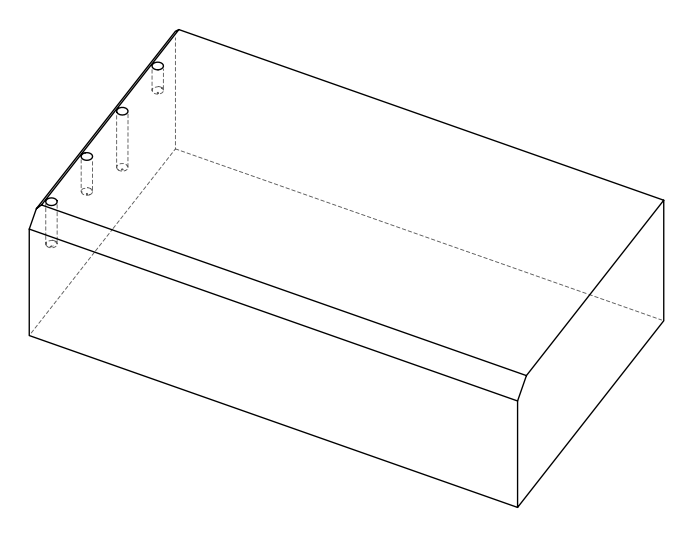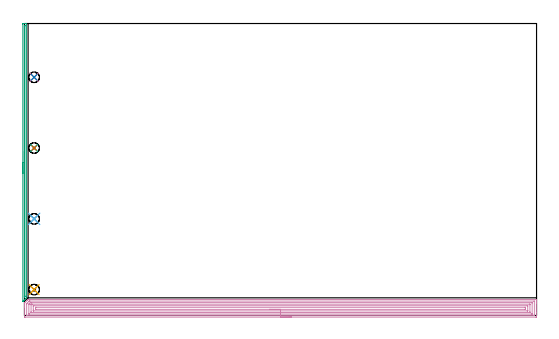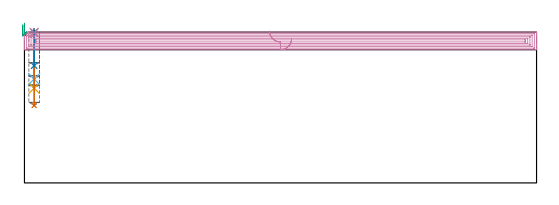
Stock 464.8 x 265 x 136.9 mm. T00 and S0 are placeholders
(PLAN: 10 operations, 2 tool changes, 27.7 min)
(1 SPOT_DRILL | STEP1POCKET | NXT0321_9005460120000 | 0.03 min | 1 mm3)
(2 SPOT_DRILL_1 | STEP1POCKET_1 | NXT0321_9005460120000 | 0.03 min | 1 mm3)
(3 SPOT_DRILL_2 | STEP1POCKET_2 | NXT0321_9005460120000 | 0.03 min | 1 mm3)
(4 SPOT_DRILL_3 | STEP1POCKET_3 | NXT0321_9005460120000 | 0.03 min | 1 mm3)
(5 DRILL_BLIND_HOLE_INTO_CENTER | STEP1POCKET | UGT0301_210 | 0.21 min | 3520 mm3)
(6 DRILL_BLIND_HOLE_INTO_CENTER_1 | STEP1POCKET_1 | UGT0301_210 | 0.18 min | 2924 mm3)
(7 DRILL_BLIND_HOLE_INTO_CENTER_2 | STEP1POCKET_2 | UGT0301_210 | 0.28 min | 4647 mm3)
(8 DRILL_BLIND_HOLE_INTO_CENTER_3 | STEP1POCKET_3 | UGT0301_210 | 0.13 min | 2053 mm3)
(9 AREA_MILL | FG_CHAMFER_SURFACE | UGT0205_001 | 4.16 min | 1386 mm3)
(10 AREA_MILL_1 | FG_CHAMFER_SURFACE_1 | UGT0205_001 | 22.58 min | 59464 mm3)
(TOOL NXT0321_9005460120000 | NC Spot Drill, 142deg, 12mm, Carbide, Uncoated | D12 PA142 FL30 Z2)
(TOOL UGT0301_210 | Twist Drill 9.6 mm | D9.6 PA118 FL84 Z2)
(TOOL UGT0205_001 | Chamfer Mill 20 x 3 x 45 deg. | D20 FL50 Z2)
(OP 1 SPOT_DRILL)
G17 G21 G94 G90
T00 M6
G54
G17 G0 G90 X8.8 Y23.5 S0 M3
G43 Z146.9 H0
G94 G81 G98 Z136.487 F250. R139.9
G80
M5
M2
(OP 2 SPOT_DRILL_1)
G17 G21 G94 G90
T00 M6
G54
G17 G0 G90 X8.8 Y87.7 S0 M3
G43 Z146.9 H0
G94 G81 G98 Z136.487 F250. R139.9
G80
M5
M2
(OP 3 SPOT_DRILL_2)
G17 G21 G94 G90
T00 M6
G54
G17 G0 G90 X8.8 Y152. S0 M3
G43 Z146.9 H0
G94 G81 G98 Z136.487 F250. R139.9
G80
M5
M2
(OP 4 SPOT_DRILL_3)
G17 G21 G94 G90
T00 M6
G54
G17 G0 G90 X8.8 Y216.2 S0 M3
G43 Z146.9 H0
G94 G81 G98 Z136.487 F250. R139.9
G80
M5
M2
(OP 5 DRILL_BLIND_HOLE_INTO_CENTER)
G17 G21 G94 G90
T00 M6
G54
G17 G0 G90 X8.8 Y23.5 S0 M3
G43 Z146.9 H0
G94 G81 G98 Z86. F250. R138.9
G80
M5
M2
(OP 6 DRILL_BLIND_HOLE_INTO_CENTER_1)
G17 G21 G94 G90
T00 M6
G54
G17 G0 G90 X8.8 Y87.7 S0 M3
G43 Z146.9 H0
G94 G81 G98 Z94.3 F250. R138.9
G80
M5
M2
(OP 7 DRILL_BLIND_HOLE_INTO_CENTER_2)
G17 G21 G94 G90
T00 M6
G54
G17 G0 G90 X8.8 Y152. S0 M3
G43 Z146.9 H0
G94 G81 G98 Z70.3 F250. R138.9
G80
M5
M2
(OP 8 DRILL_BLIND_HOLE_INTO_CENTER_3)
G17 G21 G94 G90
T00 M6
G54
G17 G0 G90 X8.8 Y216.2 S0 M3
G43 Z146.9 H0
G94 G81 G98 Z106.4 F250. R138.9
G80
M5
M2
(OP 9 AREA_MILL)
G17 G21 G94 G90
T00 M6
G54
G17 G0 G90 X-1.5 Y128.85 S1061 M3
G43 Z146.9 H0
Z143.6
G94 G1 Y128.888 Z142.728 F250.
Y129.002 Z141.863
Y129.191 Z141.012
Y129.453 Z140.18
Y129.787 Z139.374
Y130.19 Z138.6
Y130.659 Z137.864
Y131.19 Z137.172
Y131.779 Z136.529
Y132.422 Z135.94
Y133.114 Z135.408
Y133.85 Z134.94
Y134.624 Z134.537
Y135.43 Z134.203
Y136.262 Z133.941
Y137.114 Z133.752
Y137.978 Z133.638
Y138.85 Z133.6
Y264.38
X-1.497 Y264.725
X-1.492 Y264.99 Z133.603
X-1.16 Y265. Z133.934
X-0.625 Z134.472
X-0.287 Z134.809
X0.249 Z135.345
X0.587 Z135.681
X1.262 Z136.362
X1.537 Z136.637
X1.67 Y264.998 Z136.762
X1.797 Y264.99 Z136.888
X1.8 Y264.827 Z136.9
Y16.893
X1.793 Y16. Z136.893
X1.46 Y15.659 Z136.557
X0.15 Y14.348 Z135.246
X0.014 Y14.213 Z135.112
X-0.147 Y14.052 Z134.95
X-0.287 Y13.911 Z134.809
X-0.433 Y13.766 Z134.665
X-0.574 Y13.624 Z134.523
X-0.724 Y13.474 Z134.372
X-0.879 Y13.32 Z134.218
X-1.002 Y13.197 Z134.096
X-1.16 Y13.037 Z133.934
X-1.326 Y12.873 Z133.772
X-1.384 Y12.816 Z133.714
X-1.495 Y12.716 Z133.603
X-1.499 Y12.725 Z133.599
X-1.5 Y138.85 Z133.6
X-0.086 Z135.014
Y262.388
X-0.085 Y262.594 Z135.015
X-0.082 Y262.835 Z135.018
X-0.079 Y262.954 Z135.021
X-0.072 Y262.991 Z135.028
X-0.048 Y262.992 Z135.052
X0.191 Y262.999 Z135.291
X0.339 Y262.997 Z135.439
X0.369 Y262.994 Z135.469
X0.379 Y262.99 Z135.479
X0.381 Y262.981 Z135.481
X0.384 Y262.946 Z135.484
X0.385 Y262.8 Z135.485
Y17.787
Y17.581
X0.381 Y17.104 Z135.481
X0.379 Y17.046 Z135.479
X0.349 Y17.011 Z135.449
X0.24 Y16.893 Z135.34
X0.041 Y16.696 Z135.141
X-0.029 Y16.63 Z135.071
X-0.079 Y16.588 Z135.021
X-0.082 Y16.684 Z135.018
X-0.084 Y16.893 Z135.016
X-0.086 Y17.296 Z135.014
Y17.581
Y138.85
Y139.722 Z135.052
Y140.587 Z135.166
Y141.438 Z135.355
Y142.27 Z135.617
Y143.076 Z135.951
Y143.85 Z136.354
Y144.586 Z136.823
Y145.278 Z137.354
Y145.921 Z137.943
Y146.51 Z138.586
Y147.042 Z139.278
Y147.51 Z140.014
Y147.913 Z140.788
Y148.247 Z141.594
Y148.509 Z142.426
Y148.698 Z143.278
Y148.812 Z144.143
Y148.85 Z145.014
G0 Z146.9
M5
M2
(OP 10 AREA_MILL_1)
G17 G21 G94 G90
T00 M6
G54
G17 G0 G90 X242.4 Y-1.5 S1061 M3
G43 Z146.9 H0
Z130.9
G94 G1 X242.362 Z130.028 F250.
X242.248 Z129.163
X242.059 Z128.312
X241.797 Z127.48
X241.463 Z126.674
X241.06 Z125.9
X240.591 Z125.164
X240.06 Z124.472
X239.471 Z123.829
X238.828 Z123.239
X238.136 Z122.708
X237.4 Z122.24
X236.626 Z121.837
X235.82 Z121.503
X234.988 Z121.241
X234.136 Z121.052
X233.272 Z120.938
X232.4 Z120.9
X0.616
X0.21 Y-1.496 Z120.902
X0.01 Y-1.492 Z120.906
X0. Y-1.288 Z121.109
Y7.826 Z130.22
Y9.259 Z131.655
Y9.594 Z131.989
Y10.264 Z132.663
Y11.027 Z133.426
X0.001 Y11.195 Z133.587
X0.003 Y11.207 Z133.598
X0.162 Y11.362 Z133.761
X2.813 Y14.014 Z136.412
X3.255 Y14.456 Z136.854
X3.295 Y14.494 Z136.894
X3.299 Y14.495 Z136.895
X4.188 Y14.5 Z136.9
X464.631
X464.791 Y14.497 Z136.888
X464.792 Y14.484 Z136.875
X464.8 Y14.131 Z136.531
Y13.8 Z136.199
Y13.13 Z135.525
Y11.911 Z134.308
Y11.362 Z133.756
Y2.797 Z125.194
Y-0.739 Z121.658
X464.797 Y-1.014 Z121.384
X464.791 Y-1.492 Z120.906
X464.67 Y-1.495 Z120.903
X464.184 Y-1.5 Z120.9
X232.4
Y-0.086 Z122.314
X2.357 Y-0.085 Z122.315
X2.01 Y-0.079 Z122.321
X2.005 Y0.032 Z122.432
X2.001 Y0.268 Z122.668
X2. Y9.992 Z132.392
X2.005 Y10.478 Z132.878
X2.01 Y10.676 Z133.076
X2.025 Y10.763 Z133.163
X2.067 Y10.81 Z133.21
X2.402 Y11.152 Z133.552
X4.189 Y12.938 Z135.338
X4.288 Y13.031 Z135.431
X4.344 Y13.079 Z135.479
X4.445 Y13.082 Z135.482
X4.657 Y13.085 Z135.485
X5.082 Y13.086 Z135.486
X462.442 Y13.085 Z135.485
X462.79 Y13.079 Z135.479
X462.795 Y12.968 Z135.368
X462.799 Y12.732 Z135.132
Y0.357 Z122.757
X462.79 Y-0.041 Z122.359
X462.786 Y-0.08 Z122.32
X462.768 Y-0.082 Z122.318
X462.716 Y-0.085 Z122.315
X462.61 Y-0.086 Z122.314
X462.398
X232.4
Y1.328 Z123.728
X4.502
X4.189 Y1.329 Z123.729
X4.085 Y1.332 Z123.732
X4.011 Y1.335 Z123.735
X4.005 Y1.452 Z123.852
X4.001 Y1.638 Z124.038
X4. Y9.78 Z132.18
X4.006 Y10.129 Z132.529
X4.012 Y10.301 Z132.701
X4.177 Y10.478 Z132.878
X4.183 Y10.484 Z132.884
X5.061 Y11.362 Z133.762
X5.082 Y11.383 Z133.783
X5.377 Y11.664 Z134.064
X5.664 Y11.669 Z134.069
X5.975 Y11.671 Z134.071
X6.555 Y11.672 Z134.072
X460.298 Y11.671 Z134.071
X460.611
X460.715 Y11.668 Z134.068
X460.789 Y11.665 Z134.065
X460.795 Y11.548 Z133.948
X460.799 Y11.362 Z133.762
Y1.452 Z123.852
X460.796 Y1.39 Z123.79
X460.79 Y1.344 Z123.744
X460.765 Y1.335 Z123.735
X460.611 Y1.332 Z123.732
X460.031 Y1.329 Z123.729
X232.4 Y1.328 Z123.728
Y2.743 Z125.143
X6.117
X6.064 Y2.744 Z125.144
X6.027 Y2.747 Z125.147
X6.012 Y2.749 Z125.149
X6.01 Y2.767 Z125.167
X6.004 Y2.971 Z125.371
X6. Y3.381 Z125.781
X6.001 Y9.594 Z131.994
X6.01 Y9.808 Z132.208
X6.018 Y9.857 Z132.257
X6.052 Y9.896 Z132.296
X6.118 Y9.965 Z132.365
X6.305 Y10.151 Z132.551
X6.389 Y10.23 Z132.63
X6.412 Y10.25 Z132.65
X6.45 Y10.253 Z132.653
X6.533 Y10.255 Z132.655
X6.868 Y10.257 Z132.657
X7.091
X458.683
X458.736 Y10.256 Z132.656
X458.773 Y10.253 Z132.653
X458.788 Y10.251 Z132.651
X458.79 Y10.233 Z132.633
X458.795 Y10.029 Z132.429
X458.8 Y9.619 Z132.019
Y3.406 Z125.806
X458.794 Y2.977 Z125.377
X458.79 Y2.763 Z125.163
X458.783 Y2.749 Z125.149
X458.756 Y2.747 Z125.147
X458.698 Y2.744 Z125.144
X458.602 Y2.743 Z125.143
X232.4
Y4.157 Z126.557
X8.52
X8.251 Y4.159 Z126.559
X8.072 Y4.162 Z126.562
X8.013 Y4.164 Z126.564
X8.009 Y4.172 Z126.572
X8.005 Y4.198 Z126.598
X8.002 Y4.29 Z126.69
X8. Y4.938 Z127.338
Y8.474 Z130.874
X8.001 Y8.71 Z131.11
X8.003 Y8.791 Z131.191
X8.006 Y8.83 Z131.23
X8.008 Y8.835 Z131.235
X8.04 Y8.838 Z131.238
X8.116 Y8.84 Z131.24
X8.385 Y8.843 Z131.243
X8.52
X456.28
X456.549 Y8.841 Z131.241
X456.729 Y8.838 Z131.238
X456.787 Y8.836 Z131.236
X456.791 Y8.828 Z131.228
X456.795 Y8.802 Z131.202
X456.798 Y8.71 Z131.11
X456.8 Y8.062 Z130.462
Y4.526 Z126.926
X456.799 Y4.29 Z126.69
X456.797 Y4.209 Z126.609
X456.794 Y4.17 Z126.57
X456.792 Y4.165 Z126.565
X456.76 Y4.162 Z126.562
X456.684 Y4.159 Z126.559
X456.415 Y4.157 Z126.557
X456.28
X232.4
Y5.571 Z127.971
X10.933
X10.441 Y5.573 Z127.973
X10.034 Y5.577 Z127.977
X10.01 Y5.58 Z127.98
X10.004 Y5.606 Z128.006
X10.001 Y6.058 Z128.458
X10. Y6.494 Z128.894
X10.003 Y6.942 Z129.342
X10.008 Y7.37 Z129.77
X10.019 Y7.422 Z129.822
X10.073 Y7.424 Z129.824
X10.195 Y7.427 Z129.827
X10.441 Y7.428 Z129.828
X10.842 Y7.429 Z129.829
X453.867
X454.359 Y7.427 Z129.827
X454.766 Y7.423 Z129.823
X454.79 Y7.42 Z129.82
X454.796 Y7.394 Z129.794
X454.799 Y6.942 Z129.342
Y6.506 Z128.906
X454.797 Y6.058 Z128.458
X454.791 Y5.63 Z128.03
X454.781 Y5.578 Z127.978
X454.727 Y5.576 Z127.976
X454.605 Y5.573 Z127.973
X454.359 Y5.572 Z127.972
X453.958 Y5.571 Z127.971
X232.4
X231.528 Z128.009
X230.663 Z128.123
X229.812 Z128.312
X228.98 Z128.574
X228.174 Z128.908
X227.4 Z129.311
X226.664 Z129.78
X225.972 Z130.311
X225.329 Z130.9
X224.74 Z131.543
X224.208 Z132.235
X223.74 Z132.971
X223.337 Z133.745
X223.003 Z134.551
X222.741 Z135.383
X222.552 Z136.235
X222.438 Z137.1
X222.4 Z137.971
G0 Z146.9
M5
M2
